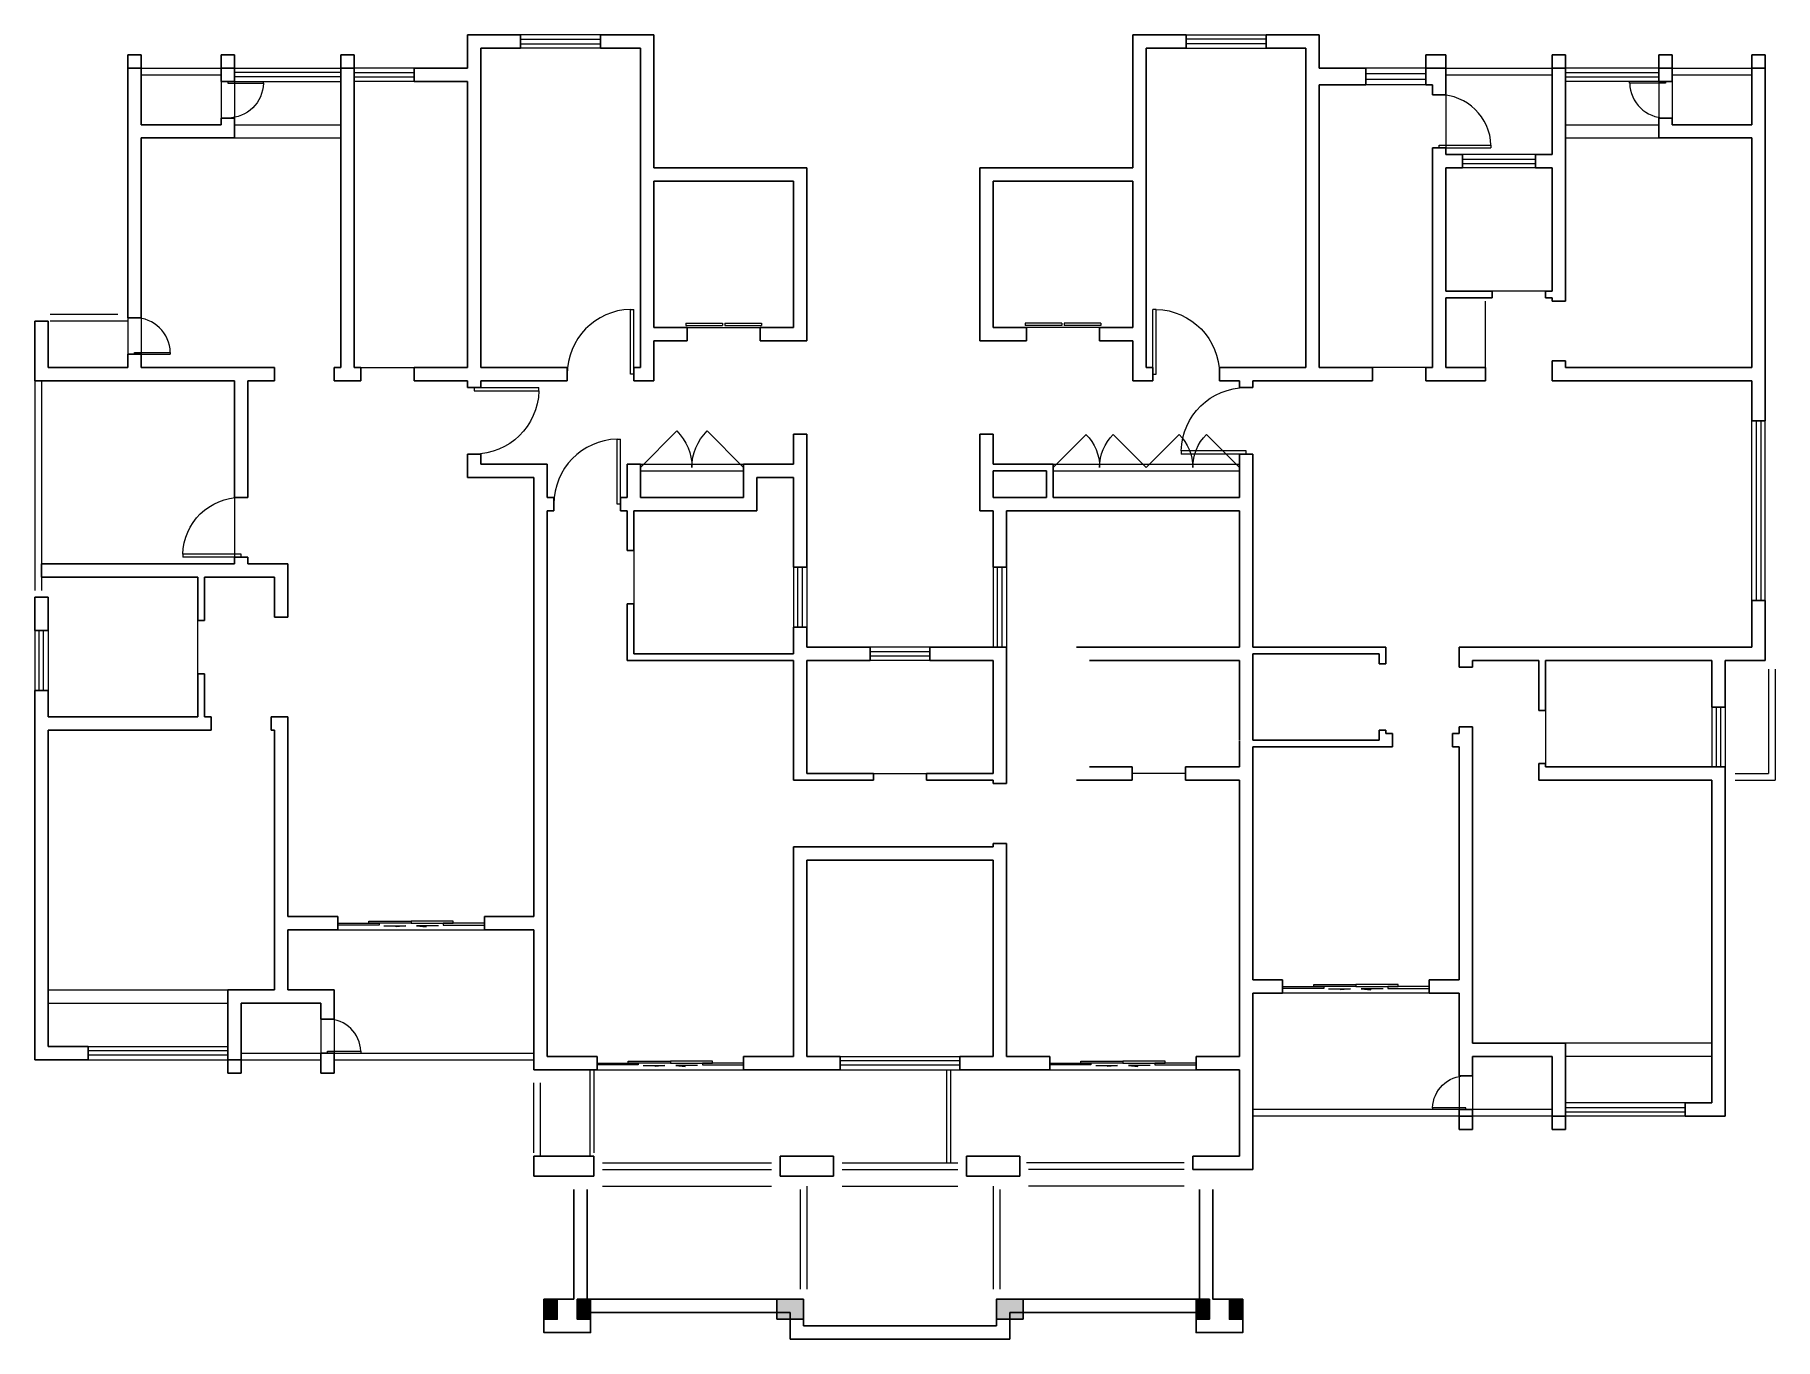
# Model space of a CAD drawing. Header units: millimetres. Extents: x 59 to 26209, y 65 to 19664.
import ezdxf

# ---------------------------------------------------------------- set-up
doc = ezdxf.new("R2010")
doc.units = ezdxf.units.MM
doc.linetypes.add('DASHED2', pattern=[0.375, 0.25, -0.125])
doc.layers.add('WALL', color=200, linetype='Continuous', lineweight=30)
doc.layers.add('WINDOW', color=4, linetype='Continuous', lineweight=0)
doc.layers.add('WALL1HATCH', color=251, linetype='Continuous')

# ---------------------------------------------------------------- blocks, each defined once
blk = doc.blocks.new('$TCHSYS$LDOR22D')
for p, q in [((-0.517, 0.833), (-0.017, 0.833)), ((-0.517, 0.833), (-0.517, 0.667)), ((-0.017, 0.833), (-0.017, 0.667)), ((0.017, 0.833), (0.017, 0.667)), ((0.017, 0.833), (0.517, 0.833)), ((0.517, 0.833), (0.517, 0.667)), ((-0.517, 0.667), (-0.017, 0.667)), ((-0.5, 0.5), (0.5, 0.5)), ((0.017, 0.667), (0.517, 0.667))]:
    blk.add_line(p, q)
blk = doc.blocks.new('$DorLib2D$00000001')
for p, q in [((0.45, 0.975), (0.5, 0.975)), ((0.45, 0), (0.45, 0.975)), ((0.5, 0), (0.5, 0.975)), ((0.5, 0), (0.45, 0))]:
    blk.add_line(p, q)
at = {"lineweight": 13}
blk.add_arc((0.475, 0), 0.975, 91.4693, 180, dxfattribs=at)
blk = doc.blocks.new('$DorLib2D$00000138')
at = {"color": 0, "linetype": 'Continuous'}
for p, q in [((-0.288, 0), (-0.288, 0.154)), ((-0.288, 0.154), (0, 0.154)), ((0, 0.154), (0, 0)), ((0.288, 0.154), (0, 0.154)), ((0.288, 0), (0.288, 0.154)), ((-0.5, -0.14), (-0.5, 0)), ((-0.5, 0), (-0.219, 0)), ((0, 0), (-0.288, 0)), ((-0.219, 0), (-0.219, -0.14)), ((0, 0), (0.288, 0)), ((0.219, 0), (0.219, -0.14)), ((0.5, 0), (0.219, 0)), ((0.5, 0), (0.5, -0.195)), ((0.5, -0.14), (0.5, 0)), ((-0.219, -0.14), (-0.5, -0.14)), ((-0.186, -0.186), (-0.037, -0.186)), ((-0.037, -0.186), (-0.102, -0.258)), ((-0.102, -0.258), (-0.102, -0.186)), ((0.186, -0.186), (0.037, -0.186)), ((0.037, -0.186), (0.102, -0.258)), ((0.102, -0.258), (0.102, -0.186)), ((0.219, -0.14), (0.5, -0.14))]:
    blk.add_line(p, q, dxfattribs=at)
blk = doc.blocks.new('$TCHSYS$WIN2D')
for p, q in [((-0.5, 0.5), (0.5, 0.5)), ((0.5, 0.1667), (-0.5, 0.1667)), ((0.5, -0.1667), (-0.5, -0.1667)), ((-0.5, -0.5), (0.5, -0.5))]:
    blk.add_line(p, q)
blk = doc.blocks.new('$WINLIB2D$00000001')
for p, q in [((-0.5, 0.5), (0.5, 0.5)), ((-0.5, 0.5), (-0.5, -0.5)), ((0.5, -0.5), (0.5, 0.5)), ((0.5, 0.167), (-0.5, 0.167)), ((0.5, -0.167), (-0.5, -0.167)), ((-0.5, -0.5), (0.5, -0.5))]:
    blk.add_line(p, q)
blk = doc.blocks.new('$DorLib2D$00000116')
at = {"color": 0}
for p, q in [((-0.5, 0), (-0.146, 0.354)), ((0.5, 0), (0.146, 0.354))]:
    blk.add_line(p, q, dxfattribs=at)
for centre, start, end in [((-0.5, 0), 0, 45), ((0.5, 0), 135, 180)]:
    blk.add_arc(centre, 0.5, start, end, dxfattribs=at)

msp = doc.modelspace()

# ---------------------------------------------------------------- hatches: boundary and pattern name
at = {"layer": 'WALL1HATCH'}
for points in [[(7909, 665), (7709, 665), (7709, 365), (7909, 365)], [(8409, 665), (8209, 665), (8209, 365), (8409, 365)], [(11209, 365), (11609, 365), (11609, 665), (11209, 665)], [(14909, 365), (14509, 365), (14509, 665), (14909, 665)], [(17709, 665), (17509, 665), (17509, 365), (17709, 365)], [(18209, 665), (18009, 665), (18009, 365), (18209, 365)]]:
    msp.add_hatch(color=256, dxfattribs=at).paths.add_polyline_path(points)

# ---------------------------------------------------------------- linework, layer by layer
at = {"layer": 'WALL'}
for p, q in [((6559, 19664), (6559, 19164)), ((7359, 19664), (6559, 19664)), ((7359, 19464), (7359, 19664)), ((9359, 19664), (8559, 19664)), ((8559, 19664), (8559, 19464)), ((9359, 17664), (9359, 19664)), ((17359, 19664), (16559, 19664)), ((16559, 17664), (16559, 19664)), ((17359, 19464), (17359, 19664)), ((19359, 19664), (18559, 19664)), ((18559, 19664), (18559, 19464)), ((19359, 19664), (19359, 19164)), ((1659, 19364), (1459, 19364)), ((1459, 19164), (1459, 19364)), ((1659, 19164), (1659, 19364)), ((2859, 19164), (2859, 19364)), ((2859, 19364), (3059, 19364)), ((3059, 19364), (3059, 19164)), ((4859, 19364), (4659, 19364)), ((4659, 19164), (4659, 19364)), ((4859, 19164), (4859, 19364)), ((6759, 19464), (6759, 19064)), ((6759, 19464), (7359, 19464)), ((8559, 19464), (9159, 19464)), ((9159, 17564), (9159, 19464)), ((16759, 19464), (17359, 19464)), ((16759, 17564), (16759, 19464)), ((18559, 19464), (19159, 19464)), ((19159, 19464), (19159, 19064)), ((20959, 19164), (20959, 19364)), ((20959, 19364), (21259, 19364)), ((21259, 19164), (21259, 19364)), ((22859, 19164), (22859, 19364)), ((22859, 19364), (23059, 19364)), ((23059, 19164), (23059, 19364)), ((24459, 19164), (24459, 19364)), ((24459, 19364), (24659, 19364)), ((24659, 19364), (24659, 19164)), ((25859, 19164), (25859, 19364)), ((25859, 19364), (26059, 19364)), ((26059, 19364), (26059, 19164)), ((1459, 19164), (1459, 18214)), ((1659, 19164), (1459, 19164)), ((1659, 19164), (1659, 18314)), ((2859, 19164), (2859, 18964)), ((3059, 19164), (2859, 19164)), ((3059, 18964), (3059, 19164)), ((4759, 19164), (4659, 19164)), ((4659, 19164), (4659, 18964)), ((4859, 19164), (4759, 19164)), ((4859, 18964), (4859, 19164)), ((6559, 19164), (5759, 19164)), ((5759, 19164), (5759, 18964)), ((20059, 19164), (19359, 19164)), ((20059, 18914), (20059, 19164)), ((21259, 19164), (20959, 19164)), ((20959, 19164), (20959, 18914)), ((21259, 18764), (21259, 19164)), ((22859, 19164), (22859, 19064)), ((23059, 19164), (22859, 19164)), ((23059, 19164), (23059, 19164)), ((23059, 19164), (23059, 18964)), ((24659, 19164), (24459, 19164)), ((24459, 19164), (24459, 18964)), ((24659, 18964), (24659, 19164)), ((25859, 19164), (25859, 18314)), ((26059, 19164), (25859, 19164)), ((26059, 19164), (26059, 18214)), ((2859, 18964), (3059, 18964)), ((4659, 18964), (4659, 14664)), ((4859, 18964), (4859, 14664)), ((5759, 18964), (6559, 18964)), ((6559, 18964), (6559, 14664)), ((6759, 19064), (6759, 14664)), ((19159, 19064), (19159, 14664)), ((19359, 18914), (19359, 14664)), ((19359, 18914), (20059, 18914)), ((20959, 18914), (21059, 18914)), ((21059, 18914), (21059, 18764)), ((22859, 19064), (22859, 17864)), ((23059, 18964), (23059, 17764)), ((24459, 18964), (24659, 18964)), ((21059, 18764), (21259, 18764)), ((1659, 18314), (2859, 18314)), ((3059, 18414), (2859, 18414)), ((2859, 18414), (2859, 18314)), ((3059, 18114), (3059, 18414)), ((24659, 18414), (24459, 18414)), ((24459, 18414), (24459, 18114)), ((24659, 18314), (24659, 18414)), ((25859, 18314), (24659, 18314)), ((1459, 18214), (1459, 15414)), ((1659, 18114), (3059, 18114)), ((1659, 15414), (1659, 18114)), ((25859, 18114), (24459, 18114)), ((25859, 18114), (25859, 14664)), ((26059, 18214), (26059, 14564)), ((21259, 17964), (21059, 17964)), ((21059, 17964), (21059, 17764)), ((21259, 17864), (21259, 17964)), ((21509, 17864), (21259, 17864)), ((21509, 17664), (21509, 17864)), ((22859, 17864), (22609, 17864)), ((22609, 17864), (22609, 17664)), ((9159, 15164), (9159, 17564)), ((9359, 17664), (11659, 17664)), ((11659, 15064), (11659, 17664)), ((16559, 17664), (14259, 17664)), ((14259, 15064), (14259, 17664)), ((16759, 15164), (16759, 17564)), ((21059, 17764), (21059, 15814)), ((21259, 17664), (21509, 17664)), ((21259, 17664), (21259, 15814)), ((22609, 17664), (22859, 17664)), ((22859, 17664), (22859, 15814)), ((23059, 17764), (23059, 15814)), ((9359, 17464), (11459, 17464)), ((9359, 15264), (9359, 17464)), ((11459, 15264), (11459, 17464)), ((16559, 17464), (14459, 17464)), ((14459, 15264), (14459, 17464)), ((16559, 15264), (16559, 17464)), ((19359, 16092), (19359, 17300)), ((21059, 15814), (21059, 14664)), ((21959, 15814), (21259, 15814)), ((21259, 15714), (21959, 15714)), ((21259, 15714), (21259, 14664)), ((21959, 15714), (21959, 15814)), ((22859, 15814), (22759, 15814)), ((22759, 15814), (22759, 15714)), ((22759, 15714), (22859, 15714)), ((22859, 15714), (22859, 15664)), ((23059, 15664), (23059, 15814)), ((22859, 15664), (23059, 15664)), ((59, 14464), (59, 15364)), ((59, 15364), (259, 15364)), ((259, 14664), (259, 15364)), ((1659, 15414), (1459, 15414)), ((1459, 15414), (1659, 15414)), ((9859, 15264), (9359, 15264)), ((9859, 15064), (9859, 15264)), ((11459, 15264), (10959, 15264)), ((10959, 15264), (10959, 15064)), ((14959, 15264), (14459, 15264)), ((14959, 15064), (14959, 15264)), ((16559, 15264), (16059, 15264)), ((16059, 15264), (16059, 15064)), ((9159, 14664), (9159, 15164)), ((9359, 15064), (9859, 15064)), ((9359, 14464), (9359, 15064)), ((10959, 15064), (11659, 15064)), ((14259, 15064), (14959, 15064)), ((16059, 15064), (16559, 15064)), ((16559, 14464), (16559, 15064)), ((16759, 14664), (16759, 15164)), ((259, 14664), (1459, 14664)), ((1659, 14864), (1459, 14864)), ((1659, 14864), (1459, 14864)), ((1459, 14864), (1459, 14664)), ((1659, 14664), (1659, 14864)), ((1659, 14664), (3159, 14664)), ((3659, 14664), (3159, 14664)), ((3659, 14464), (3659, 14664)), ((4659, 14664), (4559, 14664)), ((4559, 14664), (4559, 14464)), ((4959, 14664), (4859, 14664)), ((4959, 14464), (4959, 14664)), ((6559, 14664), (5759, 14664)), ((5759, 14664), (5759, 14464)), ((8059, 14664), (6759, 14664)), ((8059, 14464), (8059, 14664)), ((9159, 14664), (9059, 14664)), ((9059, 14664), (9059, 14464)), ((16859, 14664), (16759, 14664)), ((16859, 14464), (16859, 14664)), ((18259, 14664), (17859, 14664)), ((17859, 14664), (17859, 14464)), ((19159, 14664), (18259, 14664)), ((20159, 14664), (19359, 14664)), ((20159, 14464), (20159, 14664)), ((21059, 14664), (20959, 14664)), ((20959, 14664), (20959, 14464)), ((21259, 14664), (21859, 14664)), ((21859, 14664), (21859, 14464)), ((23059, 14764), (22859, 14764)), ((22859, 14764), (22859, 14464)), ((23059, 14664), (23059, 14764)), ((25859, 14664), (23059, 14664)), ((59, 14464), (1559, 14464)), ((1559, 14464), (3059, 14464)), ((3059, 14464), (3059, 12714)), ((3259, 12714), (3259, 14464)), ((3259, 14464), (3659, 14464)), ((4559, 14464), (4759, 14464)), ((4759, 14464), (4959, 14464)), ((5759, 14464), (6559, 14464)), ((6559, 14464), (6559, 14364)), ((6759, 14464), (8059, 14464)), ((6759, 14364), (6759, 14464)), ((9059, 14464), (9359, 14464)), ((16559, 14464), (16859, 14464)), ((17859, 14464), (18159, 14464)), ((18159, 14464), (18159, 14364)), ((19259, 14464), (18359, 14464)), ((18359, 14364), (18359, 14464)), ((19259, 14464), (20159, 14464)), ((20959, 14464), (21159, 14464)), ((21159, 14464), (21859, 14464)), ((25859, 14464), (22859, 14464)), ((25859, 14464), (25859, 13864)), ((26059, 13864), (26059, 14564)), ((6559, 14364), (6759, 14364)), ((18159, 14364), (18359, 14364)), ((25859, 13864), (26059, 13864)), ((11459, 13214), (11459, 13664)), ((11459, 13664), (11659, 13664)), ((11659, 13114), (11659, 13664)), ((14259, 13114), (14259, 13664)), ((14259, 13664), (14459, 13664)), ((14459, 13214), (14459, 13664)), ((6759, 13364), (6559, 13364)), ((6559, 13364), (6559, 13014)), ((6759, 13214), (6759, 13364)), ((18359, 13364), (18159, 13364)), ((18159, 13364), (18159, 13214)), ((18359, 13114), (18359, 13364)), ((7759, 13214), (6759, 13214)), ((7759, 13214), (7759, 12714)), ((8959, 13214), (8959, 12714)), ((9159, 13214), (8959, 13214)), ((9159, 13114), (9159, 13214)), ((9159, 13114), (9159, 12714)), ((10809, 13214), (10709, 13214)), ((10709, 13214), (10709, 13114)), ((10709, 12714), (10709, 13114)), ((10809, 13214), (11459, 13214)), ((11659, 11664), (11659, 13114)), ((14259, 12514), (14259, 13114)), ((14459, 13214), (15259, 13214)), ((14459, 12714), (14459, 13114)), ((14459, 13114), (15259, 13114)), ((15359, 13214), (15259, 13214)), ((15259, 13114), (15259, 12714)), ((15359, 13114), (15359, 13214)), ((15359, 13114), (15359, 12714)), ((18159, 13114), (18159, 13214)), ((18159, 13114), (18159, 12714)), ((18359, 13114), (18359, 12614)), ((7559, 13014), (6559, 13014)), ((7559, 13014), (7559, 12614)), ((10909, 12514), (10909, 13014)), ((10909, 13014), (11459, 13014)), ((11459, 13014), (11459, 11664)), ((3059, 12714), (3259, 12714)), ((7559, 12614), (7559, 6414)), ((7859, 12714), (7759, 12714)), ((7859, 12514), (7859, 12714)), ((8959, 12714), (8859, 12714)), ((8859, 12714), (8859, 12514)), ((9159, 12714), (10709, 12714)), ((14459, 12714), (14559, 12714)), ((14559, 12714), (15259, 12714)), ((15359, 12714), (18159, 12714)), ((18359, 12614), (18359, 10464)), ((7759, 12514), (7859, 12514)), ((7759, 12514), (7759, 6314)), ((8859, 12514), (8959, 12514)), ((8959, 12514), (8959, 11914)), ((9059, 12514), (10909, 12514)), ((9059, 11914), (9059, 12514)), ((14259, 12514), (14459, 12514)), ((14459, 12514), (14459, 11664)), ((14659, 12514), (15259, 12514)), ((14659, 11664), (14659, 12514)), ((15259, 12514), (18159, 12514)), ((18159, 12514), (18159, 10464)), ((3259, 11814), (3059, 11814)), ((3059, 11814), (3059, 11714)), ((3259, 11714), (3259, 11814)), ((8959, 11914), (9059, 11914)), ((159, 11714), (2509, 11714)), ((159, 11714), (159, 11514)), ((159, 11514), (2509, 11514)), ((2509, 11714), (3059, 11714)), ((2509, 11514), (2509, 10864)), ((2609, 10864), (2609, 11514)), ((2609, 11514), (3159, 11514)), ((3159, 11514), (3659, 11514)), ((3259, 11714), (3859, 11714)), ((3659, 11514), (3659, 10914)), ((3859, 11714), (3859, 10914)), ((11459, 11664), (11659, 11664)), ((14459, 11664), (14659, 11664)), ((59, 11214), (59, 10714)), ((259, 11214), (59, 11214)), ((259, 10714), (259, 11214)), ((9059, 11114), (8959, 11114)), ((8959, 11114), (8959, 10264)), ((9059, 10364), (9059, 11114)), ((26059, 11164), (25859, 11164)), ((25859, 11164), (25859, 10464)), ((26059, 10264), (26059, 11164)), ((2509, 10864), (2609, 10864)), ((3859, 10914), (3659, 10914)), ((11659, 10764), (11459, 10764)), ((11459, 10764), (11459, 10364)), ((11659, 10464), (11659, 10764)), ((59, 10714), (259, 10714)), ((12609, 10464), (11659, 10464)), ((12609, 10264), (12609, 10464)), ((14459, 10464), (13509, 10464)), ((13509, 10464), (13509, 10264)), ((14659, 10464), (14459, 10464)), ((14659, 10364), (14659, 10464)), ((18159, 10464), (15709, 10464)), ((18159, 10464), (18159, 10464)), ((20359, 10464), (18359, 10464)), ((20359, 10215), (20359, 10464)), ((21459, 10464), (21459, 10164)), ((22759, 10464), (21459, 10464)), ((25359, 10464), (22759, 10464)), ((25859, 10464), (25359, 10464)), ((11459, 10264), (8959, 10264)), ((11459, 10364), (9059, 10364)), ((11459, 8564), (11459, 10264)), ((11659, 10264), (12609, 10264)), ((11659, 8564), (11659, 10264)), ((13509, 10264), (14459, 10264)), ((14459, 8564), (14459, 10264)), ((14659, 8564), (14659, 10364)), ((18159, 10264), (15909, 10264)), ((18159, 10264), (18159, 9064)), ((18359, 10364), (18359, 9064)), ((20259, 10364), (18359, 10364)), ((18359, 10364), (18359, 10364)), ((20259, 10364), (20259, 10215)), ((20259, 10215), (20359, 10215)), ((21659, 10164), (21659, 10264)), ((22659, 10264), (21659, 10264)), ((22659, 10264), (22659, 9514)), ((22759, 9514), (22759, 10264)), ((25259, 10264), (22759, 10264)), ((25259, 10264), (25259, 9564)), ((26059, 10264), (25459, 10264)), ((25459, 9564), (25459, 10264)), ((2609, 10064), (2509, 10064)), ((2509, 10064), (2509, 9414)), ((2609, 9414), (2609, 10064)), ((21459, 10164), (21659, 10164)), ((259, 9814), (59, 9814)), ((59, 9814), (59, 9314)), ((259, 9414), (259, 9814)), ((259, 9414), (2509, 9414)), ((2709, 9414), (2609, 9414)), ((2709, 9214), (2709, 9414)), ((3859, 9414), (3609, 9414)), ((3609, 9414), (3609, 9214)), ((3859, 9414), (3859, 6414)), ((22659, 9514), (22759, 9514)), ((25259, 9564), (25459, 9564)), ((59, 9314), (59, 4264)), ((259, 9214), (259, 4464)), ((259, 9214), (2509, 9214)), ((2509, 9214), (2709, 9214)), ((3609, 9214), (3659, 9214)), ((3659, 9214), (3659, 6314)), ((20359, 9215), (20259, 9215)), ((20259, 9215), (20259, 9064)), ((20359, 9164), (20359, 9215)), ((20459, 9164), (20359, 9164)), ((20459, 8964), (20459, 9164)), ((21459, 9164), (21359, 9164)), ((21359, 9164), (21359, 8964)), ((21659, 9264), (21459, 9264)), ((21459, 9264), (21459, 9164)), ((21659, 9064), (21659, 9264)), ((18159, 9058), (18159, 8664)), ((20259, 9064), (18359, 9064)), ((20259, 8964), (18359, 8964)), ((18359, 8964), (18359, 8564)), ((20259, 8964), (20459, 8964)), ((21359, 8964), (21459, 8964)), ((21459, 8964), (21459, 5464)), ((21659, 9064), (21659, 5364)), ((16548, 8664), (15909, 8664)), ((16548, 8464), (16548, 8664)), ((18159, 8664), (17348, 8664)), ((17348, 8664), (17348, 8464)), ((22759, 8714), (22659, 8714)), ((22659, 8714), (22659, 8464)), ((22759, 8664), (22759, 8714)), ((25259, 8664), (22759, 8664)), ((25459, 8664), (25259, 8664)), ((25459, 8564), (25459, 8664)), ((11459, 8464), (11459, 8564)), ((11459, 8464), (11659, 8464)), ((12659, 8564), (11659, 8564)), ((11659, 8464), (11659, 8464)), ((11659, 8464), (12659, 8464)), ((12659, 8464), (12659, 8564)), ((14459, 8564), (13459, 8564)), ((13459, 8564), (13459, 8464)), ((13459, 8464), (14459, 8464)), ((14459, 8464), (14459, 8414)), ((14459, 8414), (14659, 8414)), ((14659, 8414), (14659, 8564)), ((15709, 8464), (16548, 8464)), ((17348, 8464), (18159, 8464)), ((18159, 8464), (18159, 5364)), ((18359, 8564), (18359, 5464)), ((25259, 8464), (22659, 8464)), ((25259, 8464), (25259, 3614)), ((25459, 8564), (25459, 3414)), ((11459, 7464), (11459, 7364)), ((11659, 7464), (11459, 7464)), ((11459, 7364), (11459, 4314)), ((14459, 7464), (11659, 7464)), ((11659, 7464), (11659, 7464)), ((14659, 7514), (14459, 7514)), ((14459, 7514), (14459, 7464)), ((14659, 7364), (14659, 7514)), ((14659, 7364), (14659, 4314)), ((14459, 7264), (11659, 7264)), ((11659, 7264), (11659, 4314)), ((14459, 7264), (14459, 4314)), ((3659, 6314), (3659, 5314)), ((4614, 6414), (3859, 6414)), ((4614, 6214), (4614, 6414)), ((7559, 6414), (6814, 6414)), ((6814, 6414), (6814, 6214)), ((7759, 6314), (7759, 4314)), ((3859, 6214), (4614, 6214)), ((3859, 6214), (3859, 5314)), ((6814, 6214), (7559, 6214)), ((7559, 6214), (7559, 4114)), ((2959, 5314), (2959, 4464)), ((3659, 5314), (2959, 5314)), ((4559, 5314), (3859, 5314)), ((4559, 4875), (4559, 5314)), ((18159, 5364), (18159, 4314)), ((18809, 5464), (18359, 5464)), ((18359, 5264), (18809, 5264)), ((18359, 5264), (18359, 4214)), ((18809, 5264), (18809, 5464)), ((21459, 5464), (21009, 5464)), ((21009, 5464), (21009, 5264)), ((21009, 5264), (21459, 5264)), ((21459, 5264), (21459, 4414)), ((21659, 5364), (21659, 4514)), ((3159, 5114), (3159, 4264)), ((3759, 5114), (3159, 5114)), ((4359, 5114), (3759, 5114)), ((4359, 5114), (4359, 4875)), ((4359, 4875), (4559, 4875)), ((859, 4464), (259, 4464)), ((859, 4264), (859, 4464)), ((2959, 4464), (2959, 4264)), ((21659, 4514), (23059, 4514)), ((23059, 4514), (23059, 3614)), ((59, 4264), (859, 4264)), ((2959, 4264), (3159, 4264)), ((2959, 4214), (2959, 4064)), ((3159, 4064), (3159, 4214)), ((4559, 4365), (4359, 4365)), ((4359, 4365), (4359, 4064)), ((4359, 4214), (4359, 4064)), ((4559, 4064), (4559, 4365)), ((4559, 4064), (4559, 4214)), ((8509, 4314), (7759, 4314)), ((8509, 4114), (8509, 4314)), ((11459, 4314), (10709, 4314)), ((10709, 4314), (10709, 4114)), ((12159, 4314), (11659, 4314)), ((12159, 4114), (12159, 4314)), ((14459, 4314), (13959, 4314)), ((13959, 4314), (13959, 4114)), ((15309, 4314), (14659, 4314)), ((15309, 4114), (15309, 4314)), ((18159, 4314), (17509, 4314)), ((17509, 4314), (17509, 4114)), ((18359, 4214), (18359, 2614)), ((21459, 4414), (21459, 4024)), ((21659, 4314), (22859, 4314)), ((21659, 4024), (21659, 4314)), ((22859, 4314), (22859, 3414)), ((2959, 4064), (3159, 4064)), ((4359, 4064), (4559, 4064)), ((4359, 4064), (4559, 4064)), ((7559, 4114), (8509, 4114)), ((10709, 4114), (11559, 4114)), ((11559, 4114), (12159, 4114)), ((13959, 4114), (14559, 4114)), ((14559, 4114), (15309, 4114)), ((17509, 4114), (18159, 4114)), ((18159, 4114), (18159, 2814)), ((21459, 4024), (21659, 4024)), ((21659, 3514), (21459, 3514)), ((21459, 3514), (21459, 3414)), ((21459, 3214), (21459, 3414)), ((21459, 3414), (21659, 3414)), ((21659, 3414), (21659, 3514)), ((21659, 3414), (21659, 3214)), ((22859, 3214), (22859, 3414)), ((22859, 3414), (23059, 3414)), ((23059, 3414), (23059, 3614)), ((23059, 3414), (23059, 3214)), ((25259, 3614), (24859, 3614)), ((24859, 3614), (24859, 3414)), ((24859, 3414), (25459, 3414)), ((21659, 3214), (21459, 3214)), ((23059, 3214), (22859, 3214)), ((7559, 2814), (8459, 2814)), ((7559, 2814), (7559, 2514)), ((8459, 2814), (8459, 2514)), ((11259, 2814), (12059, 2814)), ((11259, 2814), (11259, 2514)), ((12059, 2814), (12059, 2514)), ((14059, 2814), (14859, 2814)), ((14059, 2814), (14059, 2514)), ((14859, 2814), (14859, 2514)), ((17459, 2814), (18159, 2814)), ((17459, 2814), (17459, 2614)), ((7559, 2514), (8459, 2514)), ((11259, 2514), (12059, 2514)), ((14059, 2514), (14859, 2514)), ((17459, 2614), (18359, 2614)), ((8159, 665), (8159, 2315)), ((8359, 665), (8359, 2315)), ((17560, 665), (17560, 2315)), ((8359, 665), (11609, 665)), ((11609, 665), (11609, 265)), ((17560, 665), (14509, 665)), ((14509, 665), (14509, 265)), ((11409, 465), (8409, 465)), ((11409, 465), (11409, 65)), ((14509, 265), (11609, 265)), ((14709, 465), (14709, 65)), ((14709, 465), (17509, 465)), ((14709, 65), (11409, 65))]:
    msp.add_line(p, q, dxfattribs=at)
for points in [[(3159, 4214), (3159, 4214), (3159, 4264), (2959, 4264), (2959, 4214), (2959, 4214)], [(17509, 465), (17509, 165), (18209, 165), (18209, 665), (17760, 665), (17760, 2315)], [(8409, 465), (8409, 165), (7709, 165), (7709, 665), (8159, 665)], [(8359, 665), (8609, 665)], [(17660, 665), (17509, 665)]]:
    msp.add_lwpolyline(points, dxfattribs=at)
for points in [[(7909, 665), (7709, 665), (7709, 365), (7909, 365)], [(8409, 665), (8209, 665), (8209, 365), (8409, 365)], [(11209, 365), (11609, 365), (11609, 665), (11209, 665)], [(14909, 365), (14509, 365), (14509, 665), (14909, 665)], [(17709, 665), (17509, 665), (17509, 365), (17709, 365)], [(18209, 665), (18009, 665), (18009, 365), (18209, 365)]]:
    msp.add_lwpolyline(points, close=True, dxfattribs=at)
at = {"layer": 'WINDOW'}
for p, q in [((1659, 19164), (2859, 19164)), ((21259, 19164), (22859, 19164)), ((24659, 19164), (25859, 19164)), ((1659, 19064), (2859, 19064)), ((2859, 18964), (2859, 18414)), ((3059, 18964), (3059, 18414)), ((21259, 19064), (22859, 19064)), ((21259, 18864), (21259, 18064)), ((24459, 18964), (24459, 18414)), ((24659, 19064), (25859, 19064)), ((24659, 18964), (24659, 18414)), ((21259, 18764), (21259, 17964)), ((3059, 18114), (4659, 18114)), ((23059, 18114), (24459, 18114)), ((22759, 15814), (21959, 15814)), ((1309, 15464), (289, 15464)), ((21859, 14664), (21859, 15664)), ((1459, 15364), (289, 15364)), ((1459, 15414), (1459, 14864)), ((1659, 15414), (1659, 14864)), ((4959, 14664), (5759, 14664)), ((20959, 14664), (20159, 14664)), ((59, 14464), (59, 11314)), ((159, 14464), (159, 11314)), ((9159, 13214), (10709, 13214)), ((9159, 13114), (10709, 13114)), ((15359, 13214), (16759, 13214)), ((15359, 13114), (16759, 13114)), ((16759, 13214), (18159, 13214)), ((16759, 13114), (18159, 13114)), ((3059, 12714), (3059, 11814)), ((9059, 11914), (9059, 11114)), ((2509, 10064), (2509, 10864)), ((26109, 10134), (26109, 8564)), ((26209, 10134), (26209, 8464)), ((22759, 9513), (22759, 8714)), ((12659, 8564), (13459, 8564)), ((17348, 8564), (16548, 8564)), ((25609, 8564), (26109, 8564)), ((25609, 8464), (26209, 8464)), ((4614, 6214), (6814, 6214)), ((259, 5314), (2959, 5314)), ((21009, 5264), (18809, 5264)), ((4359, 4875), (4359, 4365)), ((4559, 4875), (4559, 4365)), ((25259, 4514), (23059, 4514)), ((3159, 4364), (4359, 4364)), ((3159, 4264), (4359, 4264)), ((4559, 4364), (7559, 4364)), ((4559, 4264), (7559, 4264)), ((8399, 4114), (8399, 2814)), ((8459, 4114), (8459, 2864)), ((8509, 4114), (10709, 4114)), ((13759, 4114), (13759, 2714)), ((13819, 4114), (13819, 2714)), ((15309, 4114), (17509, 4114)), ((21459, 4024), (21459, 3514)), ((21659, 4024), (21659, 3514)), ((7559, 2864), (7559, 3915)), ((7659, 2814), (7659, 3915)), ((21459, 3514), (18359, 3514)), ((21459, 3414), (18359, 3414)), ((22859, 3514), (21659, 3514)), ((22859, 3414), (21659, 3414)), ((8589, 2714), (11129, 2714)), ((12189, 2714), (13929, 2714)), ((17329, 2714), (14959, 2714)), ((8589, 2614), (11129, 2614)), ((8589, 2364), (11129, 2364)), ((11659, 2365), (11659, 815)), ((12189, 2614), (13929, 2614)), ((12189, 2364), (13929, 2364)), ((14459, 2365), (14459, 815)), ((17329, 2614), (14989, 2614)), ((17329, 2364), (14989, 2364)), ((11559, 2315), (11559, 815)), ((14559, 2315), (14559, 815))]:
    msp.add_line(p, q, dxfattribs=at)
at = {"layer": 'WINDOW', "linetype": 'DASHED2'}
for p, q in [((3059, 18314), (4659, 18314)), ((23059, 18314), (24459, 18314)), ((259, 5114), (2959, 5114)), ((25259, 4314), (23059, 4314))]:
    msp.add_line(p, q, dxfattribs=at)

# ---------------------------------------------------------------- block references
at = {"layer": 'WINDOW'}
for name, p, xscale, yscale, zscale, rotation in [('$TCHSYS$WIN2D', (7959, 19564), 1200, -200, 1200, 179.9999999986604), ('$TCHSYS$WIN2D', (3859, 19064), -1600, -200, -1600, 179.9999999995456), ('$TCHSYS$WIN2D', (5309, 19064), 900, -200, 900, 179.9999999995923), ('$TCHSYS$WIN2D', (20509, 19039), 900, -250, 900, 179.9999999995775), ('$TCHSYS$WIN2D', (23759, 19064), 1400, -200, 1400, 179.9999999995331), ('$DorLib2D$00000001', (2959, 18689), -550, 550, -550, 269.9999999788012), ('$DorLib2D$00000001', (24559, 18689), -550, -550, -550, 270.0000000239639), ('$DorLib2D$00000001', (21159, 18364), 800, 800, 800, 270.0000000237122), ('$TCHSYS$WIN2D', (22059, 17764), 1100, -200, 1100, 179.999999999624), ('$DorLib2D$00000001', (17359, 14564), 1000, -1000, 1000, 179.9999999996464), ('$DorLib2D$00000001', (1559, 15139), 550, 550, 550, 269.9999999762302), ('$TCHSYS$LDOR22D', (15509, 15164), 1100, -200, 1100, 179.9999999996543), ('$DorLib2D$00000001', (6659, 13864), -1000, 1000, -1000, 269.9999999777485), ('$DorLib2D$00000001', (18259, 13864), 1000, -1000, 1000, 270.000000001254), ('$TCHSYS$WIN2D', (25959, 12514), -2700, -200, -2700, 270.0000000004842), ('$DorLib2D$00000001', (8359, 12614), -1000, -1000, -1000, 179.9999999990929), ('$DorLib2D$00000001', (3159, 12264), 900, -900, 900, 269.9999999919366), ('$TCHSYS$WIN2D', (11559, 11214), -900, 200, -900, 90.00000000320159), ('$TCHSYS$WIN2D', (14559, 11064), -1200, 200, -1200, 90.00000000031127), ('$TCHSYS$WIN2D', (159, 10264), 900, -200, 900, 269.9999999905136), ('$TCHSYS$WIN2D', (13059, 10364), 900.0000000000007, -200, 900.0000000000007, 180.0000022877205), ('$TCHSYS$WIN2D', (25359, 9114), 900, -200, 900, 270.0000000004151), ('$DorLib2D$00000138', (19909, 5364), -2200, -200, -2200, 179.9999999996088), ('$DorLib2D$00000001', (4459, 4620), 510, 510, 510, 270.0000000140726), ('$WINLIB2D$00000001', (1909, 4364), -2100, -200, -2100, 179.9999999996442), ('$DorLib2D$00000001', (21559, 3769), 510, -510, 510, 269.9999999866597)]:
    msp.add_blockref(name, p, dxfattribs=dict(at, xscale=xscale, yscale=yscale, zscale=zscale, rotation=rotation))
for name, p, xscale, yscale, zscale in [('$TCHSYS$WIN2D', (17959, 19564), 1200, 200, 1200), ('$DorLib2D$00000001', (8559, 14564), 1000, 1000, 1000), ('$TCHSYS$LDOR22D', (10409, 15164), 1100, 200, 1100), ('$DorLib2D$00000116', (9934, 13164), -1550, 1550, -1550), ('$DorLib2D$00000116', (16059, 13164), -1400, 1400, -1400), ('$DorLib2D$00000116', (17459, 13164), -1400, 1400, -1400), ('$DorLib2D$00000138', (5714, 6314), -2200, 200, -2200), ('$DorLib2D$00000138', (9609, 4214), -2200, 200, -2200), ('$TCHSYS$WIN2D', (13059, 4214), 1800, -200, 1800), ('$DorLib2D$00000138', (16409, 4214), -2200, 200, -2200), ('$TCHSYS$WIN2D', (23959, 3514), -1800, -200, -1800)]:
    msp.add_blockref(name, p, dxfattribs=dict(at, xscale=xscale, yscale=yscale, zscale=zscale))

doc.saveas('drawing.dxf')
